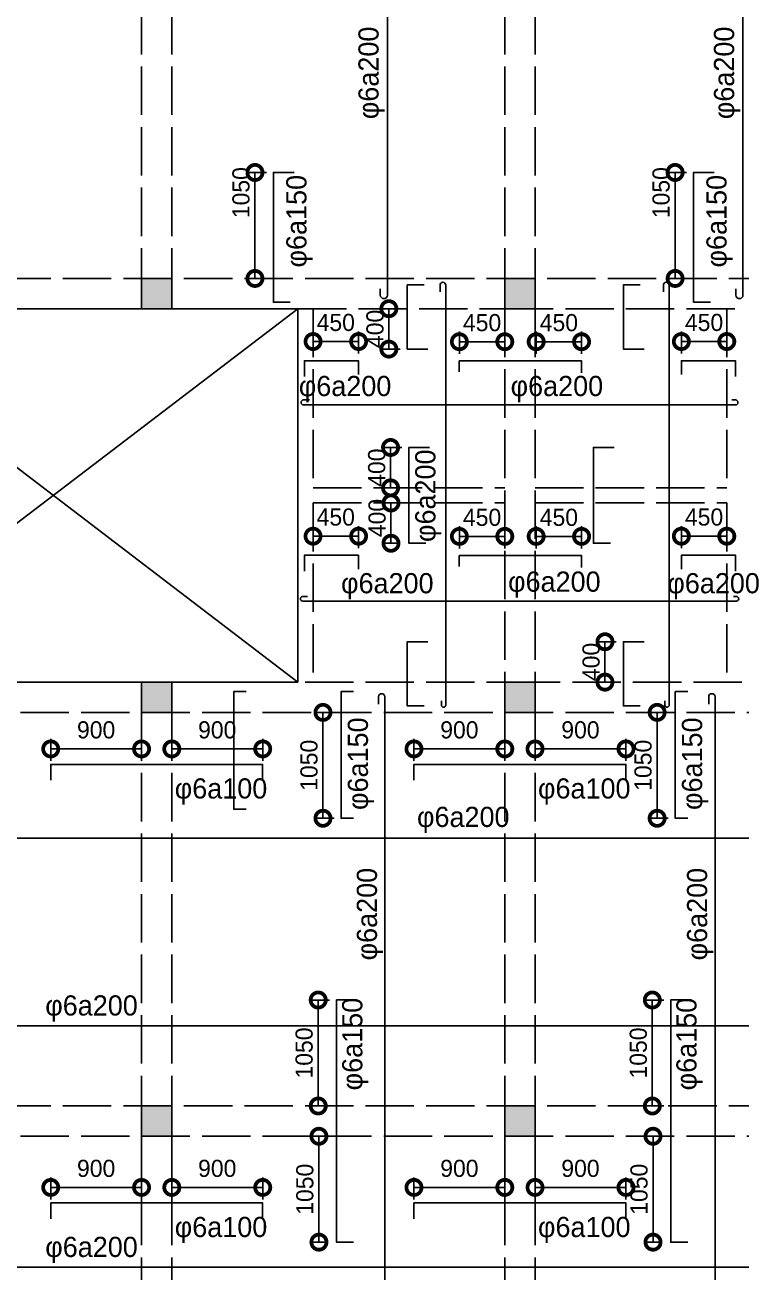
# Model space of a CAD drawing. Extents: x -103300 to -22645, y -943 to 55291.
# Drawn here: x -63152 to -56054, y 33687 to 46044 of the extents above; entities that cross this region are included whole.
import ezdxf

# ---------------------------------------------------------------- set-up
doc = ezdxf.new("R2010")
doc.units = 0
doc.header["$LTSCALE"] = 40
doc.linetypes.add('ACAD_ISO02W100', pattern=[15, 12, -3])
doc.layers.get('0').update_dxf_attribs({"linetype": 'CONTINUOUS'})
doc.layers.get('DEFPOINTS').update_dxf_attribs({"linetype": 'CONTINUOUS'})
for name, color, linetype in [('COT', 3, 'CONTINUOUS'), ('KTHUOT', 6, 'CONTINUOUS'), ('MANH', 2, 'CONTINUOUS'), ('TEXT', 7, 'CONTINUOUS'), ('THEP', 1, 'CONTINUOUS')]:
    doc.layers.add(name, color=color, linetype=linetype)
doc.styles.add('VNI-HELVE', font='VHELVEN.TTF')
doc.styles.add('VNI-TIMES', font='VTIMESN.TTF')
doc.dimstyles.new('D1', dxfattribs={"dimscale": 0, "dimtxt": 300, "dimasz": 250, "dimexe": 250, "dimexo": 0, "dimgap": 160, "dimtad": 1, "dimdec": 0, "dimdsep": 46, "dimtxsty": 'VNI-HELVE', "dimblk1": 'ARCHTICK', "dimblk2": 'ARCHTICK', "dimsah": 1, "dimcen": 2.5, "dimclrd": 6, "dimclre": 6, "dimclrt": 6, "dimadec": 0, "dimazin": 0, "dimtfac": 1, "dimtdec": 0, "dimtmove": 0, "dimatfit": 3, "dimldrblk": 'ARCHTICK', "dimfxl": 0, "dimtolj": 1, "dimtzin": 0, "dimarcsym": 0})

# ---------------------------------------------------------------- blocks, each defined once
blk = doc.blocks.new('_DotSmall')
at = {"color": 0, "linetype": 'ByBlock', "const_width": 0.5}
blk.add_lwpolyline([(-0.0625, 0, 1), (0.0625, 0, 1)], format="xyb", close=True, dxfattribs=at)
blk = doc.blocks.new('*D159')
at = {"layer": 'DEFPOINTS', "color": 0, "linetype": 'Continuous'}
for p in [(-60296, 42907), (-60296, 42717), (-59845, 42717)]:
    blk.add_point(p, dxfattribs=at)
at = {"layer": 'KTHUOT', "color": 9, "linetype": 'Continuous', "lineweight": -2}
for p, q in [((-60296, 42787), (-60296, 43007)), ((-59845, 42787), (-59845, 43007)), ((-59845, 42907), (-60296, 42907))]:
    blk.add_line(p, q, dxfattribs=at)
at = {"layer": 'KTHUOT', "color": 9, "linetype": 'Continuous', "lineweight": -2, "xscale": 300, "yscale": 300, "zscale": 300, "rotation": 180}
blk.add_blockref('_DotSmall', (-60296, 42907), dxfattribs=at)
at = {"layer": 'KTHUOT', "color": 9, "linetype": 'Continuous', "lineweight": -2, "xscale": 300, "yscale": 300, "zscale": 300}
blk.add_blockref('_DotSmall', (-59845, 42907), dxfattribs=at)
at = {"layer": 'KTHUOT', "color": 7, "linetype": 'Continuous', "insert": (-60071, 43095), "char_height": 170, "attachment_point": 5, "style": 'VNI-TIMES'}
blk.add_mtext('\\A1;450', dxfattribs=at)
blk = doc.blocks.new('_ARCHTICK')
at = {"color": 0, "linetype": 'ByBlock', "const_width": 0.15}
blk.add_lwpolyline([(-0.5, -0.5), (0.5, 0.5)], dxfattribs=at)
blk = doc.blocks.new('*D160')
at = {"layer": 'DEFPOINTS', "color": 0, "linetype": 'Continuous'}
for p in [(-57635, 42905), (-58085, 42715), (-57635, 42715)]:
    blk.add_point(p, dxfattribs=at)
at = {"layer": 'KTHUOT', "color": 9, "linetype": 'Continuous', "lineweight": -2}
for p, q in [((-58085, 42785), (-58085, 43005)), ((-57635, 42785), (-57635, 43005)), ((-58085, 42905), (-57635, 42905))]:
    blk.add_line(p, q, dxfattribs=at)
at = {"layer": 'KTHUOT', "color": 9, "linetype": 'Continuous', "lineweight": -2, "xscale": 300, "yscale": 300, "zscale": 300, "rotation": 180}
blk.add_blockref('_DotSmall', (-58085, 42905), dxfattribs=at)
at = {"layer": 'KTHUOT', "color": 9, "linetype": 'Continuous', "lineweight": -2, "xscale": 300, "yscale": 300, "zscale": 300}
blk.add_blockref('_DotSmall', (-57635, 42905), dxfattribs=at)
at = {"layer": 'KTHUOT', "color": 7, "linetype": 'Continuous', "insert": (-57860, 43093), "char_height": 170, "attachment_point": 5, "style": 'VNI-TIMES'}
blk.add_mtext('\\A1;450', dxfattribs=at)
blk = doc.blocks.new('*D161')
at = {"layer": 'DEFPOINTS', "color": 0, "linetype": 'Continuous'}
for p in [(-56196, 42907), (-56646, 42717), (-56196, 42717)]:
    blk.add_point(p, dxfattribs=at)
at = {"layer": 'KTHUOT', "color": 9, "linetype": 'Continuous', "lineweight": -2}
for p, q in [((-56646, 42787), (-56646, 43007)), ((-56196, 42787), (-56196, 43007)), ((-56646, 42907), (-56196, 42907))]:
    blk.add_line(p, q, dxfattribs=at)
at = {"layer": 'KTHUOT', "color": 9, "linetype": 'Continuous', "lineweight": -2, "xscale": 300, "yscale": 300, "zscale": 300, "rotation": 180}
blk.add_blockref('_DotSmall', (-56646, 42907), dxfattribs=at)
at = {"layer": 'KTHUOT', "color": 9, "linetype": 'Continuous', "lineweight": -2, "xscale": 300, "yscale": 300, "zscale": 300}
blk.add_blockref('_DotSmall', (-56196, 42907), dxfattribs=at)
at = {"layer": 'KTHUOT', "color": 7, "linetype": 'Continuous', "insert": (-56421, 43095), "char_height": 170, "attachment_point": 5, "style": 'VNI-TIMES'}
blk.add_mtext('\\A1;450', dxfattribs=at)
blk = doc.blocks.new('*D165')
at = {"layer": 'DEFPOINTS', "color": 0, "linetype": 'Continuous'}
for p in [(-56196, 40978), (-56646, 40788), (-56196, 40788)]:
    blk.add_point(p, dxfattribs=at)
at = {"layer": 'KTHUOT', "color": 9, "linetype": 'Continuous', "lineweight": -2}
for p, q in [((-56646, 40858), (-56646, 41078)), ((-56196, 40858), (-56196, 41078)), ((-56646, 40978), (-56196, 40978))]:
    blk.add_line(p, q, dxfattribs=at)
at = {"layer": 'KTHUOT', "color": 9, "linetype": 'Continuous', "lineweight": -2, "xscale": 300, "yscale": 300, "zscale": 300, "rotation": 180}
blk.add_blockref('_DotSmall', (-56646, 40978), dxfattribs=at)
at = {"layer": 'KTHUOT', "color": 9, "linetype": 'Continuous', "lineweight": -2, "xscale": 300, "yscale": 300, "zscale": 300}
blk.add_blockref('_DotSmall', (-56196, 40978), dxfattribs=at)
at = {"layer": 'KTHUOT', "color": 7, "linetype": 'Continuous', "insert": (-56421, 41167), "char_height": 170, "attachment_point": 5, "style": 'VNI-TIMES'}
blk.add_mtext('\\A1;450', dxfattribs=at)
blk = doc.blocks.new('*D163')
at = {"layer": 'DEFPOINTS', "color": 0, "linetype": 'Continuous'}
for p in [(-57635, 40976), (-58085, 40786), (-57635, 40786)]:
    blk.add_point(p, dxfattribs=at)
at = {"layer": 'KTHUOT', "color": 9, "linetype": 'Continuous', "lineweight": -2}
for p, q in [((-58085, 40856), (-58085, 41076)), ((-57635, 40856), (-57635, 41076)), ((-58085, 40976), (-57635, 40976))]:
    blk.add_line(p, q, dxfattribs=at)
at = {"layer": 'KTHUOT', "color": 9, "linetype": 'Continuous', "lineweight": -2, "xscale": 300, "yscale": 300, "zscale": 300, "rotation": 180}
blk.add_blockref('_DotSmall', (-58085, 40976), dxfattribs=at)
at = {"layer": 'KTHUOT', "color": 9, "linetype": 'Continuous', "lineweight": -2, "xscale": 300, "yscale": 300, "zscale": 300}
blk.add_blockref('_DotSmall', (-57635, 40976), dxfattribs=at)
at = {"layer": 'KTHUOT', "color": 7, "linetype": 'Continuous', "insert": (-57860, 41164), "char_height": 170, "attachment_point": 5, "style": 'VNI-TIMES'}
blk.add_mtext('\\A1;450', dxfattribs=at)
blk = doc.blocks.new('*D164')
at = {"layer": 'DEFPOINTS', "color": 0, "linetype": 'Continuous'}
for p in [(-58396, 40976), (-58846, 40786), (-58396, 40786)]:
    blk.add_point(p, dxfattribs=at)
at = {"layer": 'KTHUOT', "color": 9, "linetype": 'Continuous', "lineweight": -2}
for p, q in [((-58846, 40856), (-58846, 41076)), ((-58396, 40856), (-58396, 41076)), ((-58846, 40976), (-58396, 40976))]:
    blk.add_line(p, q, dxfattribs=at)
at = {"layer": 'KTHUOT', "color": 9, "linetype": 'Continuous', "lineweight": -2, "xscale": 300, "yscale": 300, "zscale": 300, "rotation": 180}
blk.add_blockref('_DotSmall', (-58846, 40976), dxfattribs=at)
at = {"layer": 'KTHUOT', "color": 9, "linetype": 'Continuous', "lineweight": -2, "xscale": 300, "yscale": 300, "zscale": 300}
blk.add_blockref('_DotSmall', (-58396, 40976), dxfattribs=at)
at = {"layer": 'KTHUOT', "color": 7, "linetype": 'Continuous', "insert": (-58621, 41164), "char_height": 170, "attachment_point": 5, "style": 'VNI-TIMES'}
blk.add_mtext('\\A1;450', dxfattribs=at)
blk = doc.blocks.new('*D162')
at = {"layer": 'DEFPOINTS', "color": 0, "linetype": 'Continuous'}
for p in [(-60296, 40978), (-60296, 40788), (-59845, 40788)]:
    blk.add_point(p, dxfattribs=at)
at = {"layer": 'KTHUOT', "color": 9, "linetype": 'Continuous', "lineweight": -2}
for p, q in [((-60296, 40858), (-60296, 41078)), ((-59845, 40858), (-59845, 41078)), ((-59845, 40978), (-60296, 40978))]:
    blk.add_line(p, q, dxfattribs=at)
at = {"layer": 'KTHUOT', "color": 9, "linetype": 'Continuous', "lineweight": -2, "xscale": 300, "yscale": 300, "zscale": 300, "rotation": 180}
blk.add_blockref('_DotSmall', (-60296, 40978), dxfattribs=at)
at = {"layer": 'KTHUOT', "color": 9, "linetype": 'Continuous', "lineweight": -2, "xscale": 300, "yscale": 300, "zscale": 300}
blk.add_blockref('_DotSmall', (-59845, 40978), dxfattribs=at)
at = {"layer": 'KTHUOT', "color": 7, "linetype": 'Continuous', "insert": (-60071, 41167), "char_height": 170, "attachment_point": 5, "style": 'VNI-TIMES'}
blk.add_mtext('\\A1;450', dxfattribs=at)
blk = doc.blocks.new('*D166')
at = {"layer": 'DEFPOINTS', "color": 0, "linetype": 'Continuous'}
for p in [(-58396, 42905), (-58846, 42715), (-58396, 42715)]:
    blk.add_point(p, dxfattribs=at)
at = {"layer": 'KTHUOT', "color": 9, "linetype": 'Continuous', "lineweight": -2}
for p, q in [((-58846, 42785), (-58846, 43005)), ((-58396, 42785), (-58396, 43005)), ((-58846, 42905), (-58396, 42905))]:
    blk.add_line(p, q, dxfattribs=at)
at = {"layer": 'KTHUOT', "color": 9, "linetype": 'Continuous', "lineweight": -2, "xscale": 300, "yscale": 300, "zscale": 300, "rotation": 180}
blk.add_blockref('_DotSmall', (-58846, 42905), dxfattribs=at)
at = {"layer": 'KTHUOT', "color": 9, "linetype": 'Continuous', "lineweight": -2, "xscale": 300, "yscale": 300, "zscale": 300}
blk.add_blockref('_DotSmall', (-58396, 42905), dxfattribs=at)
at = {"layer": 'KTHUOT', "color": 7, "linetype": 'Continuous', "insert": (-58621, 43093), "char_height": 170, "attachment_point": 5, "style": 'VNI-TIMES'}
blk.add_mtext('\\A1;450', dxfattribs=at)
blk = doc.blocks.new('*D218')
at = {"layer": 'DEFPOINTS', "color": 0, "linetype": 'Continuous'}
for p in [(-61996, 34525), (-62896, 34336), (-61996, 34336)]:
    blk.add_point(p, dxfattribs=at)
at = {"layer": 'KTHUOT', "color": 9, "linetype": 'Continuous', "lineweight": -2}
for p, q in [((-62896, 34406), (-62896, 34625)), ((-61996, 34406), (-61996, 34625)), ((-62896, 34525), (-61996, 34525))]:
    blk.add_line(p, q, dxfattribs=at)
at = {"layer": 'KTHUOT', "color": 9, "linetype": 'Continuous', "lineweight": -2, "xscale": 300, "yscale": 300, "zscale": 300, "rotation": 180}
blk.add_blockref('_DotSmall', (-62896, 34525), dxfattribs=at)
at = {"layer": 'KTHUOT', "color": 9, "linetype": 'Continuous', "lineweight": -2, "xscale": 300, "yscale": 300, "zscale": 300}
blk.add_blockref('_DotSmall', (-61996, 34525), dxfattribs=at)
at = {"layer": 'KTHUOT', "color": 7, "linetype": 'Continuous', "insert": (-62446, 34713), "char_height": 170, "attachment_point": 5, "style": 'VNI-TIMES'}
blk.add_mtext('\\A1;900', dxfattribs=at)
blk = doc.blocks.new('*D209')
at = {"layer": 'DEFPOINTS', "color": 0, "linetype": 'Continuous'}
for p in [(-60795, 34525), (-61696, 34336), (-60795, 34336)]:
    blk.add_point(p, dxfattribs=at)
at = {"layer": 'KTHUOT', "color": 9, "linetype": 'Continuous', "lineweight": -2}
for p, q in [((-61696, 34406), (-61696, 34625)), ((-60795, 34406), (-60795, 34625)), ((-61696, 34525), (-60795, 34525))]:
    blk.add_line(p, q, dxfattribs=at)
at = {"layer": 'KTHUOT', "color": 9, "linetype": 'Continuous', "lineweight": -2, "xscale": 300, "yscale": 300, "zscale": 300, "rotation": 180}
blk.add_blockref('_DotSmall', (-61696, 34525), dxfattribs=at)
at = {"layer": 'KTHUOT', "color": 9, "linetype": 'Continuous', "lineweight": -2, "xscale": 300, "yscale": 300, "zscale": 300}
blk.add_blockref('_DotSmall', (-60795, 34525), dxfattribs=at)
at = {"layer": 'KTHUOT', "color": 7, "linetype": 'Continuous', "insert": (-61246, 34713), "char_height": 170, "attachment_point": 5, "style": 'VNI-TIMES'}
blk.add_mtext('\\A1;900', dxfattribs=at)
blk = doc.blocks.new('*D208')
at = {"layer": 'DEFPOINTS', "color": 0, "linetype": 'Continuous'}
for p in [(-58396, 34525), (-59296, 34336), (-58396, 34336)]:
    blk.add_point(p, dxfattribs=at)
at = {"layer": 'KTHUOT', "color": 9, "linetype": 'Continuous', "lineweight": -2}
for p, q in [((-59296, 34406), (-59296, 34625)), ((-58396, 34406), (-58396, 34625)), ((-59296, 34525), (-58396, 34525))]:
    blk.add_line(p, q, dxfattribs=at)
at = {"layer": 'KTHUOT', "color": 9, "linetype": 'Continuous', "lineweight": -2, "xscale": 300, "yscale": 300, "zscale": 300, "rotation": 180}
blk.add_blockref('_DotSmall', (-59296, 34525), dxfattribs=at)
at = {"layer": 'KTHUOT', "color": 9, "linetype": 'Continuous', "lineweight": -2, "xscale": 300, "yscale": 300, "zscale": 300}
blk.add_blockref('_DotSmall', (-58396, 34525), dxfattribs=at)
at = {"layer": 'KTHUOT', "color": 7, "linetype": 'Continuous', "insert": (-58846, 34713), "char_height": 170, "attachment_point": 5, "style": 'VNI-TIMES'}
blk.add_mtext('\\A1;900', dxfattribs=at)
blk = doc.blocks.new('*D210')
at = {"layer": 'DEFPOINTS', "color": 0, "linetype": 'Continuous'}
for p in [(-57195, 34525), (-58096, 34336), (-57195, 34336)]:
    blk.add_point(p, dxfattribs=at)
at = {"layer": 'KTHUOT', "color": 9, "linetype": 'Continuous', "lineweight": -2}
for p, q in [((-58096, 34406), (-58096, 34625)), ((-57195, 34406), (-57195, 34625)), ((-58096, 34525), (-57195, 34525))]:
    blk.add_line(p, q, dxfattribs=at)
at = {"layer": 'KTHUOT', "color": 9, "linetype": 'Continuous', "lineweight": -2, "xscale": 300, "yscale": 300, "zscale": 300, "rotation": 180}
blk.add_blockref('_DotSmall', (-58096, 34525), dxfattribs=at)
at = {"layer": 'KTHUOT', "color": 9, "linetype": 'Continuous', "lineweight": -2, "xscale": 300, "yscale": 300, "zscale": 300}
blk.add_blockref('_DotSmall', (-57195, 34525), dxfattribs=at)
at = {"layer": 'KTHUOT', "color": 7, "linetype": 'Continuous', "insert": (-57646, 34713), "char_height": 170, "attachment_point": 5, "style": 'VNI-TIMES'}
blk.add_mtext('\\A1;900', dxfattribs=at)
blk = doc.blocks.new('*D254')
at = {"layer": 'DEFPOINTS', "color": 0, "linetype": 'Continuous'}
for p in [(-61996, 38870), (-62896, 38681), (-61996, 38681)]:
    blk.add_point(p, dxfattribs=at)
at = {"layer": 'KTHUOT', "color": 9, "linetype": 'Continuous', "lineweight": -2}
for p, q in [((-62896, 38751), (-62896, 38970)), ((-61996, 38751), (-61996, 38970)), ((-62896, 38870), (-61996, 38870))]:
    blk.add_line(p, q, dxfattribs=at)
at = {"layer": 'KTHUOT', "color": 9, "linetype": 'Continuous', "lineweight": -2, "xscale": 300, "yscale": 300, "zscale": 300, "rotation": 180}
blk.add_blockref('_DotSmall', (-62896, 38870), dxfattribs=at)
at = {"layer": 'KTHUOT', "color": 9, "linetype": 'Continuous', "lineweight": -2, "xscale": 300, "yscale": 300, "zscale": 300}
blk.add_blockref('_DotSmall', (-61996, 38870), dxfattribs=at)
at = {"layer": 'KTHUOT', "color": 7, "linetype": 'Continuous', "insert": (-62446, 39058), "char_height": 170, "attachment_point": 5, "style": 'VNI-TIMES'}
blk.add_mtext('\\A1;900', dxfattribs=at)
blk = doc.blocks.new('*D253')
at = {"layer": 'DEFPOINTS', "color": 0, "linetype": 'Continuous'}
for p in [(-60795, 38870), (-61696, 38681), (-60795, 38681)]:
    blk.add_point(p, dxfattribs=at)
at = {"layer": 'KTHUOT', "color": 9, "linetype": 'Continuous', "lineweight": -2}
for p, q in [((-61696, 38751), (-61696, 38970)), ((-60795, 38751), (-60795, 38970)), ((-61696, 38870), (-60795, 38870))]:
    blk.add_line(p, q, dxfattribs=at)
at = {"layer": 'KTHUOT', "color": 9, "linetype": 'Continuous', "lineweight": -2, "xscale": 300, "yscale": 300, "zscale": 300, "rotation": 180}
blk.add_blockref('_DotSmall', (-61696, 38870), dxfattribs=at)
at = {"layer": 'KTHUOT', "color": 9, "linetype": 'Continuous', "lineweight": -2, "xscale": 300, "yscale": 300, "zscale": 300}
blk.add_blockref('_DotSmall', (-60795, 38870), dxfattribs=at)
at = {"layer": 'KTHUOT', "color": 7, "linetype": 'Continuous', "insert": (-61246, 39058), "char_height": 170, "attachment_point": 5, "style": 'VNI-TIMES'}
blk.add_mtext('\\A1;900', dxfattribs=at)
blk = doc.blocks.new('*D251')
at = {"layer": 'DEFPOINTS', "color": 0, "linetype": 'Continuous'}
for p in [(-57195, 38870), (-58096, 38681), (-57195, 38681)]:
    blk.add_point(p, dxfattribs=at)
at = {"layer": 'KTHUOT', "color": 9, "linetype": 'Continuous', "lineweight": -2}
for p, q in [((-58096, 38751), (-58096, 38970)), ((-57195, 38751), (-57195, 38970)), ((-58096, 38870), (-57195, 38870))]:
    blk.add_line(p, q, dxfattribs=at)
at = {"layer": 'KTHUOT', "color": 9, "linetype": 'Continuous', "lineweight": -2, "xscale": 300, "yscale": 300, "zscale": 300, "rotation": 180}
blk.add_blockref('_DotSmall', (-58096, 38870), dxfattribs=at)
at = {"layer": 'KTHUOT', "color": 9, "linetype": 'Continuous', "lineweight": -2, "xscale": 300, "yscale": 300, "zscale": 300}
blk.add_blockref('_DotSmall', (-57195, 38870), dxfattribs=at)
at = {"layer": 'KTHUOT', "color": 7, "linetype": 'Continuous', "insert": (-57646, 39058), "char_height": 170, "attachment_point": 5, "style": 'VNI-TIMES'}
blk.add_mtext('\\A1;900', dxfattribs=at)
blk = doc.blocks.new('*D252')
at = {"layer": 'DEFPOINTS', "color": 0, "linetype": 'Continuous'}
for p in [(-58396, 38870), (-59296, 38681), (-58396, 38681)]:
    blk.add_point(p, dxfattribs=at)
at = {"layer": 'KTHUOT', "color": 9, "linetype": 'Continuous', "lineweight": -2}
for p, q in [((-59296, 38751), (-59296, 38970)), ((-58396, 38751), (-58396, 38970)), ((-59296, 38870), (-58396, 38870))]:
    blk.add_line(p, q, dxfattribs=at)
at = {"layer": 'KTHUOT', "color": 9, "linetype": 'Continuous', "lineweight": -2, "xscale": 300, "yscale": 300, "zscale": 300, "rotation": 180}
blk.add_blockref('_DotSmall', (-59296, 38870), dxfattribs=at)
at = {"layer": 'KTHUOT', "color": 9, "linetype": 'Continuous', "lineweight": -2, "xscale": 300, "yscale": 300, "zscale": 300}
blk.add_blockref('_DotSmall', (-58396, 38870), dxfattribs=at)
at = {"layer": 'KTHUOT', "color": 7, "linetype": 'Continuous', "insert": (-58846, 39058), "char_height": 170, "attachment_point": 5, "style": 'VNI-TIMES'}
blk.add_mtext('\\A1;900', dxfattribs=at)
blk = doc.blocks.new('*D358')
at = {"layer": 'DEFPOINTS', "color": 0, "linetype": 'Continuous'}
for p in [(-60689, 44582), (-60872, 43532), (-60689, 43532)]:
    blk.add_point(p, dxfattribs=at)
at = {"layer": 'KTHUOT', "color": 9, "linetype": 'Continuous', "lineweight": -2}
for p, q in [((-60759, 44582), (-60942, 44582)), ((-60872, 44582), (-60872, 43532)), ((-60759, 43532), (-60942, 43532))]:
    blk.add_line(p, q, dxfattribs=at)
at = {"layer": 'KTHUOT', "color": 9, "linetype": 'Continuous', "lineweight": -2, "xscale": 300, "yscale": 300, "zscale": 300}
for p, rotation in [((-60872, 44582), 90), ((-60872, 43532), 270)]:
    blk.add_blockref('_DotSmall', p, dxfattribs=dict(at, rotation=rotation))
at = {"layer": 'KTHUOT', "color": 7, "linetype": 'Continuous', "insert": (-61010, 44382), "char_height": 170, "attachment_point": 5, "rotation": 90, "style": 'VNI-TIMES'}
blk.add_mtext('\\A1;1050', dxfattribs=at)
blk = doc.blocks.new('*D359')
at = {"layer": 'DEFPOINTS', "color": 0, "linetype": 'Continuous'}
for p in [(-56526, 44582), (-56708, 43532), (-56526, 43532)]:
    blk.add_point(p, dxfattribs=at)
at = {"layer": 'KTHUOT', "color": 9, "linetype": 'Continuous', "lineweight": -2}
for p, q in [((-56596, 44582), (-56778, 44582)), ((-56708, 44582), (-56708, 43532)), ((-56596, 43532), (-56778, 43532))]:
    blk.add_line(p, q, dxfattribs=at)
at = {"layer": 'KTHUOT', "color": 9, "linetype": 'Continuous', "lineweight": -2, "xscale": 300, "yscale": 300, "zscale": 300}
for p, rotation in [((-56708, 44582), 90), ((-56708, 43532), 270)]:
    blk.add_blockref('_DotSmall', p, dxfattribs=dict(at, rotation=rotation))
at = {"layer": 'KTHUOT', "color": 7, "linetype": 'Continuous', "insert": (-56846, 44382), "char_height": 170, "attachment_point": 5, "rotation": 90, "style": 'VNI-TIMES'}
blk.add_mtext('\\A1;1050', dxfattribs=at)
blk = doc.blocks.new('*D384')
at = {"layer": 'DEFPOINTS', "color": 0, "linetype": 'Continuous'}
for p in [(-59346, 41857), (-59528, 41457), (-59346, 41457)]:
    blk.add_point(p, dxfattribs=at)
at = {"layer": 'KTHUOT', "color": 9, "linetype": 'Continuous', "lineweight": -2}
for p, q in [((-59416, 41857), (-59598, 41857)), ((-59528, 41857), (-59528, 41457)), ((-59416, 41457), (-59598, 41457))]:
    blk.add_line(p, q, dxfattribs=at)
at = {"layer": 'KTHUOT', "color": 9, "linetype": 'Continuous', "lineweight": -2, "xscale": 300, "yscale": 300, "zscale": 300}
for p, rotation in [((-59528, 41857), 90), ((-59528, 41457), 270)]:
    blk.add_blockref('_DotSmall', p, dxfattribs=dict(at, rotation=rotation))
at = {"layer": 'KTHUOT', "color": 7, "linetype": 'Continuous', "insert": (-59665, 41657), "char_height": 170, "attachment_point": 5, "rotation": 90, "style": 'VNI-TIMES'}
blk.add_mtext('\\A1;400', dxfattribs=at)
blk = doc.blocks.new('*D383')
at = {"layer": 'DEFPOINTS', "color": 0, "linetype": 'Continuous'}
for p in [(-59524, 41307), (-59391, 41307), (-59391, 40908)]:
    blk.add_point(p, dxfattribs=at)
at = {"layer": 'KTHUOT', "color": 9, "linetype": 'Continuous', "lineweight": -2}
for p, q in [((-59461, 41307), (-59594, 41307)), ((-59524, 40908), (-59524, 41307)), ((-59461, 40908), (-59594, 40908))]:
    blk.add_line(p, q, dxfattribs=at)
at = {"layer": 'KTHUOT', "color": 9, "linetype": 'Continuous', "lineweight": -2, "xscale": 300, "yscale": 300, "zscale": 300}
for p, rotation in [((-59524, 41307), 90), ((-59524, 40908), 270)]:
    blk.add_blockref('_DotSmall', p, dxfattribs=dict(at, rotation=rotation))
at = {"layer": 'KTHUOT', "color": 7, "linetype": 'Continuous', "insert": (-59661, 41158), "char_height": 170, "attachment_point": 5, "rotation": 90, "style": 'VNI-TIMES'}
blk.add_mtext('\\A1;400', dxfattribs=at)
blk = doc.blocks.new('*D391')
at = {"layer": 'DEFPOINTS', "color": 0, "linetype": 'Continuous'}
for p in [(-59545, 43232), (-59363, 43232), (-59363, 42832)]:
    blk.add_point(p, dxfattribs=at)
at = {"layer": 'KTHUOT', "color": 9, "linetype": 'Continuous', "lineweight": -2}
for p, q in [((-59433, 43232), (-59615, 43232)), ((-59545, 42832), (-59545, 43232)), ((-59433, 42832), (-59615, 42832))]:
    blk.add_line(p, q, dxfattribs=at)
at = {"layer": 'KTHUOT', "color": 9, "linetype": 'Continuous', "lineweight": -2, "xscale": 300, "yscale": 300, "zscale": 300}
for p, rotation in [((-59545, 43232), 90), ((-59545, 42832), 270)]:
    blk.add_blockref('_DotSmall', p, dxfattribs=dict(at, rotation=rotation))
at = {"layer": 'KTHUOT', "color": 7, "linetype": 'Continuous', "insert": (-59682, 43032), "char_height": 170, "attachment_point": 5, "rotation": 90, "style": 'VNI-TIMES'}
blk.add_mtext('\\A1;400', dxfattribs=at)
blk = doc.blocks.new('*D394')
at = {"layer": 'DEFPOINTS', "color": 0, "linetype": 'Continuous'}
for p in [(-57221, 39932), (-57403, 39532), (-57221, 39532)]:
    blk.add_point(p, dxfattribs=at)
at = {"layer": 'KTHUOT', "color": 9, "linetype": 'Continuous', "lineweight": -2}
for p, q in [((-57291, 39932), (-57473, 39932)), ((-57403, 39932), (-57403, 39532)), ((-57291, 39532), (-57473, 39532))]:
    blk.add_line(p, q, dxfattribs=at)
at = {"layer": 'KTHUOT', "color": 9, "linetype": 'Continuous', "lineweight": -2, "xscale": 300, "yscale": 300, "zscale": 300}
for p, rotation in [((-57403, 39932), 90), ((-57403, 39532), 270)]:
    blk.add_blockref('_DotSmall', p, dxfattribs=dict(at, rotation=rotation))
at = {"layer": 'KTHUOT', "color": 7, "linetype": 'Continuous', "insert": (-57540, 39732), "char_height": 170, "attachment_point": 5, "rotation": 90, "style": 'VNI-TIMES'}
blk.add_mtext('\\A1;400', dxfattribs=at)
blk = doc.blocks.new('*D419')
at = {"layer": 'DEFPOINTS', "color": 0, "linetype": 'Continuous'}
for p in [(-60018, 39232), (-60198, 38183), (-60018, 38183)]:
    blk.add_point(p, dxfattribs=at)
at = {"layer": 'KTHUOT', "color": 9, "linetype": 'Continuous', "lineweight": -2}
for p, q in [((-60088, 39232), (-60268, 39232)), ((-60198, 39232), (-60198, 38183)), ((-60088, 38183), (-60268, 38183))]:
    blk.add_line(p, q, dxfattribs=at)
at = {"layer": 'KTHUOT', "color": 9, "linetype": 'Continuous', "lineweight": -2, "xscale": 300, "yscale": 300, "zscale": 300}
for p, rotation in [((-60198, 39232), 90), ((-60198, 38183), 270)]:
    blk.add_blockref('_DotSmall', p, dxfattribs=dict(at, rotation=rotation))
at = {"layer": 'KTHUOT', "color": 7, "linetype": 'Continuous', "insert": (-60336, 38708), "char_height": 170, "attachment_point": 5, "rotation": 90, "style": 'VNI-TIMES'}
blk.add_mtext('\\A1;1050', dxfattribs=at)
blk = doc.blocks.new('*D420')
at = {"layer": 'DEFPOINTS', "color": 0, "linetype": 'Continuous'}
for p in [(-60063, 36382), (-60245, 35332), (-60063, 35332)]:
    blk.add_point(p, dxfattribs=at)
at = {"layer": 'KTHUOT', "color": 9, "linetype": 'Continuous', "lineweight": -2}
for p, q in [((-60133, 36382), (-60315, 36382)), ((-60245, 36382), (-60245, 35332)), ((-60133, 35332), (-60315, 35332))]:
    blk.add_line(p, q, dxfattribs=at)
at = {"layer": 'KTHUOT', "color": 9, "linetype": 'Continuous', "lineweight": -2, "xscale": 300, "yscale": 300, "zscale": 300}
for p, rotation in [((-60245, 36382), 90), ((-60245, 35332), 270)]:
    blk.add_blockref('_DotSmall', p, dxfattribs=dict(at, rotation=rotation))
at = {"layer": 'KTHUOT', "color": 7, "linetype": 'Continuous', "insert": (-60384, 35857), "char_height": 170, "attachment_point": 5, "rotation": 90, "style": 'VNI-TIMES'}
blk.add_mtext('\\A1;1050', dxfattribs=at)
blk = doc.blocks.new('*D421')
at = {"layer": 'DEFPOINTS', "color": 0, "linetype": 'Continuous'}
for p in [(-60105, 35032), (-60238, 33983), (-60105, 33983)]:
    blk.add_point(p, dxfattribs=at)
at = {"layer": 'KTHUOT', "color": 9, "linetype": 'Continuous', "lineweight": -2}
for p, q in [((-60175, 35032), (-60308, 35032)), ((-60238, 35032), (-60238, 33983)), ((-60175, 33983), (-60308, 33983))]:
    blk.add_line(p, q, dxfattribs=at)
at = {"layer": 'KTHUOT', "color": 9, "linetype": 'Continuous', "lineweight": -2, "xscale": 300, "yscale": 300, "zscale": 300}
for p, rotation in [((-60238, 35032), 90), ((-60238, 33983), 270)]:
    blk.add_blockref('_DotSmall', p, dxfattribs=dict(at, rotation=rotation))
at = {"layer": 'KTHUOT', "color": 7, "linetype": 'Continuous', "insert": (-60377, 34507), "char_height": 170, "attachment_point": 5, "rotation": 90, "style": 'VNI-TIMES'}
blk.add_mtext('\\A1;1050', dxfattribs=at)
blk = doc.blocks.new('*D423')
at = {"layer": 'DEFPOINTS', "color": 0, "linetype": 'Continuous'}
for p in [(-56706, 39232), (-56886, 38183), (-56706, 38183)]:
    blk.add_point(p, dxfattribs=at)
at = {"layer": 'KTHUOT', "color": 9, "linetype": 'Continuous', "lineweight": -2}
for p, q in [((-56776, 39232), (-56956, 39232)), ((-56886, 39232), (-56886, 38183)), ((-56776, 38183), (-56956, 38183))]:
    blk.add_line(p, q, dxfattribs=at)
at = {"layer": 'KTHUOT', "color": 9, "linetype": 'Continuous', "lineweight": -2, "xscale": 300, "yscale": 300, "zscale": 300}
for p, rotation in [((-56886, 39232), 90), ((-56886, 38183), 270)]:
    blk.add_blockref('_DotSmall', p, dxfattribs=dict(at, rotation=rotation))
at = {"layer": 'KTHUOT', "color": 7, "linetype": 'Continuous', "insert": (-57025, 38708), "char_height": 170, "attachment_point": 5, "rotation": 90, "style": 'VNI-TIMES'}
blk.add_mtext('\\A1;1050', dxfattribs=at)
blk = doc.blocks.new('*D424')
at = {"layer": 'DEFPOINTS', "color": 0, "linetype": 'Continuous'}
for p in [(-56751, 36382), (-56934, 35332), (-56751, 35332)]:
    blk.add_point(p, dxfattribs=at)
at = {"layer": 'KTHUOT', "color": 9, "linetype": 'Continuous', "lineweight": -2}
for p, q in [((-56821, 36382), (-57004, 36382)), ((-56934, 36382), (-56934, 35332)), ((-56821, 35332), (-57004, 35332))]:
    blk.add_line(p, q, dxfattribs=at)
at = {"layer": 'KTHUOT', "color": 9, "linetype": 'Continuous', "lineweight": -2, "xscale": 300, "yscale": 300, "zscale": 300}
for p, rotation in [((-56934, 36382), 90), ((-56934, 35332), 270)]:
    blk.add_blockref('_DotSmall', p, dxfattribs=dict(at, rotation=rotation))
at = {"layer": 'KTHUOT', "color": 7, "linetype": 'Continuous', "insert": (-57072, 35857), "char_height": 170, "attachment_point": 5, "rotation": 90, "style": 'VNI-TIMES'}
blk.add_mtext('\\A1;1050', dxfattribs=at)
blk = doc.blocks.new('*D425')
at = {"layer": 'DEFPOINTS', "color": 0, "linetype": 'Continuous'}
for p in [(-56794, 35032), (-56927, 33983), (-56794, 33983)]:
    blk.add_point(p, dxfattribs=at)
at = {"layer": 'KTHUOT', "color": 9, "linetype": 'Continuous', "lineweight": -2}
for p, q in [((-56864, 35032), (-56997, 35032)), ((-56927, 35032), (-56927, 33983)), ((-56864, 33983), (-56997, 33983))]:
    blk.add_line(p, q, dxfattribs=at)
at = {"layer": 'KTHUOT', "color": 9, "linetype": 'Continuous', "lineweight": -2, "xscale": 300, "yscale": 300, "zscale": 300}
for p, rotation in [((-56927, 35032), 90), ((-56927, 33983), 270)]:
    blk.add_blockref('_DotSmall', p, dxfattribs=dict(at, rotation=rotation))
at = {"layer": 'KTHUOT', "color": 7, "linetype": 'Continuous', "insert": (-57065, 34507), "char_height": 170, "attachment_point": 5, "rotation": 90, "style": 'VNI-TIMES'}
blk.add_mtext('\\A1;1050', dxfattribs=at)

msp = doc.modelspace()

# ---------------------------------------------------------------- linework, layer by layer
at = {"layer": 'COT'}
for points in [[(-61695.8, 43232.4), (-61995.8, 43232.4), (-61995.8, 43532.4), (-61695.8, 43532.4)], [(-58095.8, 43232.4), (-58395.8, 43232.4), (-58395.8, 43532.4), (-58095.8, 43532.4)], [(-61695.8, 39232.4), (-61995.8, 39232.4), (-61995.8, 39532.4), (-61695.8, 39532.4)], [(-58095.8, 39232.4), (-58395.8, 39232.4), (-58395.8, 39532.4), (-58095.8, 39532.4)], [(-61695.8, 35032.4), (-61995.8, 35032.4), (-61995.8, 35332.4), (-61695.8, 35332.4)], [(-58095.8, 35032.4), (-58395.8, 35032.4), (-58395.8, 35332.4), (-58095.8, 35332.4)]]:
    msp.add_lwpolyline(points, close=True, dxfattribs=at)
for points in [[(-61695.8, 43232.4), (-61995.8, 43232.4), (-61695.8, 43532.4), (-61995.8, 43532.4)], [(-58095.8, 43232.4), (-58395.8, 43232.4), (-58095.8, 43532.4), (-58395.8, 43532.4)], [(-61695.8, 39232.4), (-61995.8, 39232.4), (-61695.8, 39532.4), (-61995.8, 39532.4)], [(-58095.8, 39232.4), (-58395.8, 39232.4), (-58095.8, 39532.4), (-58395.8, 39532.4)], [(-61695.8, 35032.4), (-61995.8, 35032.4), (-61695.8, 35332.4), (-61995.8, 35332.4)], [(-58095.8, 35032.4), (-58395.8, 35032.4), (-58095.8, 35332.4), (-58395.8, 35332.4)]]:
    msp.add_solid(points, dxfattribs=at)
at = {"layer": 'MANH', "linetype": 'ACAD_ISO02W100'}
for p, q in [((-61995.8, 47432.4), (-61995.8, 43532.4)), ((-61695.8, 47432.4), (-61695.8, 43532.4)), ((-58395.8, 47432.4), (-58395.8, 43532.4)), ((-58095.8, 47432.4), (-58095.8, 43532.4)), ((-61695.8, 43532.4), (-65295.8, 43532.4)), ((-58095.8, 43532.4), (-61695.8, 43532.4)), ((-54495.8, 43532.4), (-58095.8, 43532.4)), ((-60445.8, 43232.4), (-58395.8, 43232.4)), ((-60295.8, 43232.4), (-60295.8, 41457.4)), ((-58395.8, 43232.4), (-58395.8, 39532.4)), ((-58395.8, 43232.4), (-56045.8, 43232.4)), ((-58095.8, 43232.4), (-58095.8, 39532.4)), ((-56195.8, 43232.4), (-56195.8, 41457.4)), ((-60295.8, 41457.4), (-58395.8, 41457.4)), ((-58095.8, 41457.4), (-56195.8, 41457.4)), ((-60295.8, 41307.4), (-58395.8, 41307.4)), ((-60295.8, 41307.4), (-60295.8, 39532.4)), ((-58095.8, 41307.4), (-56195.8, 41307.4)), ((-56195.8, 41307.4), (-56195.8, 39532.4)), ((-58095.8, 39532.4), (-60445.8, 39532.4)), ((-56045.8, 39532.4), (-58095.8, 39532.4)), ((-65595.8, 39232.4), (-61995.8, 39232.4)), ((-61995.8, 39232.4), (-61995.8, 35332.4)), ((-61995.8, 39232.4), (-58395.8, 39232.4)), ((-61695.8, 39232.4), (-61695.8, 35332.4)), ((-58395.8, 39232.4), (-58395.8, 35332.4)), ((-58395.8, 39232.4), (-54795.8, 39232.4)), ((-58095.8, 39232.4), (-58095.8, 35332.4)), ((-61695.8, 35332.4), (-65295.8, 35332.4)), ((-58095.8, 35332.4), (-61695.8, 35332.4)), ((-54495.8, 35332.4), (-58095.8, 35332.4)), ((-65595.8, 35032.4), (-61995.8, 35032.4)), ((-61995.8, 35032.4), (-61995.8, 31132.4)), ((-61995.8, 35032.4), (-58395.8, 35032.4)), ((-61695.8, 35032.4), (-61695.8, 31132.4)), ((-58395.8, 35032.4), (-58395.8, 31132.4)), ((-58395.8, 35032.4), (-54795.8, 35032.4)), ((-58095.8, 35032.4), (-58095.8, 31132.4))]:
    msp.add_line(p, q, dxfattribs=at)
at = {"layer": 'MANH', "linetype": 'Continuous'}
for p, q in [((-65595.8, 43232.4), (-60445.8, 43232.4)), ((-60445.8, 43232.4), (-60445.8, 39532.4)), ((-60445.8, 39532.4), (-65295.8, 39532.4))]:
    msp.add_line(p, q, dxfattribs=at)
at = {"layer": 'MANH', "color": 9}
for p, q in [((-60445.8, 43232.4), (-65295.8, 39532.4)), ((-65295.8, 43232.4), (-60445.8, 39532.4))]:
    msp.add_line(p, q, dxfattribs=at)
at = {"layer": 'THEP'}
for points in [[(-59622, 51734.7), (-59622, 51805.8, -1), (-59558.7, 51805.8), (-59558.7, 43367.3, -1), (-59629.8, 43367.3), (-59629.8, 43430.5)], [(-56098.5, 51734.7), (-56098.5, 51805.8, -1), (-56035.3, 51805.8), (-56035.3, 43367.3, -1), (-56106.3, 43367.3), (-56106.3, 43430.5)], [(-59038, 43400.9), (-59038, 43465.2, -1), (-58980.7, 43465.2), (-58980.7, 39305.1, -1), (-59023.6, 39305.1), (-59023.6, 39348)], [(-56823.7, 43400.9), (-56823.7, 43465.2, -1), (-56766.5, 43465.2), (-56766.5, 39305.1, -1), (-56809.3, 39305.1), (-56809.3, 39348)], [(-60332.9, 42327.8), (-60389.7, 42327.8, 1), (-60389.7, 42278.2), (-56109.6, 42278.2, 1), (-56109.6, 42327.8), (-56145, 42327.8)], [(-60352.1, 40381), (-60398.6, 40381, 1), (-60398.6, 40334.5), (-56101.3, 40334.5, 1), (-56101.3, 40381), (-56129.2, 40381)], [(-59647.7, 39314.6), (-59647.7, 39385.7, -1), (-59584.4, 39385.7), (-59584.4, 30947.3, -1), (-59655.5, 30947.3), (-59655.5, 31010.5)], [(-56375.4, 39314.6), (-56375.4, 39385.7, -1), (-56312.2, 39385.7), (-56312.2, 30947.3, -1), (-56383.2, 30947.3), (-56383.2, 31010.5)], [(-67096.1, 38029.1), (-67147.1, 38029.1, 1), (-67147.1, 37986.7), (-49341.5, 37986.7, 1), (-49341.5, 38028.6), (-49375.5, 38028.6)], [(-37886, 36217.9), (-37800.8, 36217.9, -1), (-37800.8, 36127.6), (-37800.8, 36127.6), (-71471.3, 36127.6, -1), (-71471.3, 36212.5), (-71407.2, 36212.5)], [(-37886, 33825.2), (-37800.8, 33825.2, -1), (-37800.8, 33734.9), (-37800.8, 33734.9), (-71471.3, 33734.9, -1), (-71471.3, 33819.7), (-71407.2, 33819.7)]]:
    msp.add_lwpolyline(points, format="xyb", dxfattribs=at)
for points in [[(-60521.5, 43296.9), (-60689.3, 43296.9), (-60689.3, 44582.5), (-60484.5, 44582.5)], [(-56357.8, 43296.9), (-56525.6, 43296.9), (-56525.6, 44582.5), (-56320.7, 44582.5)], [(-59194.8, 43468), (-59362.7, 43468), (-59362.7, 42832.4), (-59157.8, 42832.4)], [(-57053, 43468), (-57220.8, 43468), (-57220.8, 42832.4), (-57015.9, 42832.4)], [(-60381.4, 42559), (-60381.4, 42717.1), (-59846.4, 42717.1), (-59846.4, 42580.1)], [(-58846.7, 42606.2), (-58846.7, 42715), (-57634.7, 42715), (-57634.7, 42596.5)], [(-56110.3, 42559), (-56110.3, 42717.1), (-56645.3, 42717.1), (-56645.3, 42580.1)], [(-59178, 40907.4), (-59345.8, 40907.4), (-59345.8, 41857.5), (-59140.9, 41857.5)], [(-57349.8, 40907.4), (-57517.6, 40907.4), (-57517.6, 41857.5), (-57312.7, 41857.5)], [(-60381.4, 40630.3), (-60381.4, 40788.5), (-59846.4, 40788.5), (-59846.4, 40651.4)], [(-58846.7, 40677.6), (-58846.7, 40786.3), (-57634.7, 40786.3), (-57634.7, 40667.8)], [(-56110.3, 40630.3), (-56110.3, 40788.5), (-56645.3, 40788.5), (-56645.3, 40651.4)], [(-59194.8, 39296.9), (-59362.7, 39296.9), (-59362.7, 39932.5), (-59157.8, 39932.5)], [(-57053, 39296.9), (-57220.8, 39296.9), (-57220.8, 39932.5), (-57015.9, 39932.5)], [(-60959.4, 39438.3), (-61082.9, 39438.3), (-61082.9, 38271.7), (-60959.4, 38271.7)], [(-59894.6, 39438.3), (-60018.1, 39438.3), (-60018.1, 38182.7), (-59894.6, 38182.7)], [(-56582.8, 39438.3), (-56706.3, 39438.3), (-56706.3, 38182.7), (-56582.8, 38182.7)], [(-62896.5, 38559.9), (-62896.5, 38716.8), (-60796.1, 38716.8), (-60796.1, 38572)], [(-59296.5, 38559.9), (-59296.5, 38716.8), (-57196.1, 38716.8), (-57196.1, 38572)], [(-59895.1, 33982.5), (-60063, 33982.5), (-60063, 36382.5), (-59858.1, 36382.5)], [(-56583.3, 33982.5), (-56751.2, 33982.5), (-56751.2, 36382.5), (-56546.3, 36382.5)], [(-62896.5, 34214.6), (-62896.5, 34371.5), (-60796.1, 34371.5), (-60796.1, 34226.7)], [(-59296.5, 34214.6), (-59296.5, 34371.5), (-57196.1, 34371.5), (-57196.1, 34226.7)]]:
    msp.add_lwpolyline(points, dxfattribs=at)

# ---------------------------------------------------------------- texts
at = {"layer": 'TEXT', "char_height": 200, "width": 982.857, "attachment_point": 1, "rotation": 90, "style": 'VNI-TIMES'}
for s, insert in [('{\\fSymbol|b0|i0|c2|p16;f}6a200', (-59846.7, 45110.1)), ('{\\fSymbol|b0|i0|c2|p16;f}6a200', (-56323.2, 45110.1)), ('{\\fSymbol|b0|i0|c2|p16;f}6a150', (-60561.6, 43640.6)), ('{\\fSymbol|b0|i0|c2|p16;f}6a150', (-56397.9, 43640.6)), ('{\\fSymbol|b0|i0|c2|p16;f}6a200', (-59283.6, 40920.2)), ('{\\fSymbol|b0|i0|c2|p16;f}6a150', (-59952, 38264.9)), ('{\\fSymbol|b0|i0|c2|p16;f}6a150', (-56640.2, 38264.9)), ('{\\fSymbol|b0|i0|c2|p16;f}6a200', (-59862.5, 36774.5)), ('{\\fSymbol|b0|i0|c2|p16;f}6a200', (-56590.3, 36774.5)), ('{\\fSymbol|b0|i0|c2|p16;f}6a150', (-60007.7, 35486.7)), ('{\\fSymbol|b0|i0|c2|p16;f}6a150', (-56695.9, 35486.7))]:
    msp.add_mtext(s, dxfattribs=dict(at, insert=insert))
at = {"layer": 'TEXT', "char_height": 200, "attachment_point": 1, "style": 'VNI-TIMES'}
for s, insert, width in [('{\\fSymbol|b0|i0|c2|p16;f}6a200', (-60437.5, 42566.2), 918.224), ('{\\fSymbol|b0|i0|c2|p16;f}6a200', (-58338.4, 42566.2), 918.224), ('{\\fSymbol|b0|i0|c2|p16;f}6a200', (-60018.7, 40612.2), 918.224), ('{\\fSymbol|b0|i0|c2|p16;f}6a200', (-58363.5, 40627.9), 918.224), ('{\\fSymbol|b0|i0|c2|p16;f}6a200', (-56785, 40612.2), 918.224), ('{\\fSymbol|b0|i0|c2|p16;f}6a100', (-61667, 38578.6), 982.857), ('{\\fSymbol|b0|i0|c2|p16;f}6a100', (-58067, 38578.6), 982.857), ('{\\fSymbol|b0|i0|c2|p16;f}6a200', (-59266.1, 38296.5), 982.857), ('{\\fSymbol|b0|i0|c2|p16;f}6a200', (-62950.4, 36428.4), 982.857), ('{\\fSymbol|b0|i0|c2|p16;f}6a100', (-61667, 34233.3), 982.857), ('{\\fSymbol|b0|i0|c2|p16;f}6a100', (-58067, 34233.3), 982.857), ('{\\fSymbol|b0|i0|c2|p16;f}6a200', (-62950.4, 34035.6), 982.857)]:
    msp.add_mtext(s, dxfattribs=dict(at, insert=insert, width=width))

# ---------------------------------------------------------------- dimensions: what is measured, and where the dimension line sits
at = {"layer": 'KTHUOT', "color": 6, "linetype": 'Continuous'}
for base, p1, p2, angle, override, picture, middle in [((-60871.8, 43532.4), (-60689.3, 44582.5), (-60689.3, 43532.4), 90, {"dimscale": 1, "dimtxt": 170, "dimasz": 300, "dimexe": 70, "dimexo": 70, "dimgap": 50, "dimtxsty": 'VNI-TIMES', "dimblk1": 'DotSmall', "dimblk2": 'DotSmall', "dimclrd": 9, "dimclre": 9, "dimclrt": 7}, '*D358', (-60871.8, 44382.5)), ((-56708.1, 43532.4), (-56525.6, 44582.5), (-56525.6, 43532.4), 90, {"dimscale": 1, "dimtxt": 170, "dimasz": 300, "dimexe": 70, "dimexo": 70, "dimgap": 50, "dimtxsty": 'VNI-TIMES', "dimblk1": 'DotSmall', "dimblk2": 'DotSmall', "dimclrd": 9, "dimclre": 9, "dimclrt": 7}, '*D359', (-56708.1, 44382.5)), ((-59545.1, 43232.4), (-59362.7, 42832.4), (-59362.7, 43232.4), 270, {"dimscale": 1, "dimtxt": 170, "dimasz": 300, "dimexe": 70, "dimexo": 70, "dimgap": 50, "dimtxsty": 'VNI-TIMES', "dimblk1": 'DotSmall', "dimblk2": 'DotSmall', "dimclrd": 9, "dimclre": 9, "dimclrt": 7}, '*D391', (-59545.1, 43032.4)), ((-60295.8, 42906.8), (-59845.4, 42717.1), (-60295.8, 42717.1), 180, {"dimscale": 1, "dimtxt": 170, "dimasz": 300, "dimexe": 100, "dimexo": 70, "dimgap": 100, "dimtxsty": 'VNI-TIMES', "dimblk1": 'DotSmall', "dimblk2": 'DotSmall', "dimclrd": 9, "dimclre": 9, "dimclrt": 7}, '*D159', (-60070.6, 42906.8)), ((-59528.3, 41457.4), (-59345.8, 41857.5), (-59345.8, 41457.4), 90, {"dimscale": 1, "dimtxt": 170, "dimasz": 300, "dimexe": 70, "dimexo": 70, "dimgap": 50, "dimtxsty": 'VNI-TIMES', "dimblk1": 'DotSmall', "dimblk2": 'DotSmall', "dimclrd": 9, "dimclre": 9, "dimclrt": 7}, '*D384', (-59528.3, 41657.5)), ((-59524.1, 41307.4), (-59391.2, 40907.5), (-59391.2, 41307.4), 270, {"dimscale": 1, "dimtxt": 170, "dimasz": 300, "dimexe": 70, "dimexo": 70, "dimgap": 50, "dimtxsty": 'VNI-TIMES', "dimblk1": 'DotSmall', "dimblk2": 'DotSmall', "dimclrd": 9, "dimclre": 9, "dimclrt": 7}, '*D383', (-59524.1, 41157.5)), ((-60295.8, 40978.1), (-59845.4, 40788.5), (-60295.8, 40788.5), 180, {"dimscale": 1, "dimtxt": 170, "dimasz": 300, "dimexe": 100, "dimexo": 70, "dimgap": 100, "dimtxsty": 'VNI-TIMES', "dimblk1": 'DotSmall', "dimblk2": 'DotSmall', "dimclrd": 9, "dimclre": 9, "dimclrt": 7}, '*D162', (-60070.6, 40978.1)), ((-57403.3, 39532.4), (-57220.8, 39932.5), (-57220.8, 39532.4), 90, {"dimscale": 1, "dimtxt": 170, "dimasz": 300, "dimexe": 70, "dimexo": 70, "dimgap": 50, "dimtxsty": 'VNI-TIMES', "dimblk1": 'DotSmall', "dimblk2": 'DotSmall', "dimclrd": 9, "dimclre": 9, "dimclrt": 7}, '*D394', (-57403.3, 39732.5))]:
    dim = msp.add_linear_dim(base=base, p1=p1, p2=p2, angle=angle, dimstyle='D1', override=override, dxfattribs=at)
    dim.commit()
    dim.dimension.update_dxf_attribs({"geometry": picture, "text_midpoint": middle, "dimtype": 160})
for base, p1, p2, picture, middle in [((-58395.8347, 42904.6356), (-58846.2719, 42714.9949), (-58395.8347, 42714.9949), '*D166', (-58621.0533, 42904.6356)), ((-57634.7, 42904.6), (-58085.1, 42715), (-57634.7, 42715), '*D160', (-57859.9, 42904.6)), ((-56195.8347, 42906.7502), (-56646.2719, 42717.1096), (-56195.8347, 42717.1096), '*D161', (-56421.0533, 42906.7502)), ((-58395.8347, 40975.9859), (-58846.2719, 40786.3452), (-58395.8347, 40786.3452), '*D164', (-58621.0533, 40975.9859)), ((-57634.7, 40976), (-58085.1, 40786.3), (-57634.7, 40786.3), '*D163', (-57859.9, 40976)), ((-56195.8347, 40978.1005), (-56646.2719, 40788.4598), (-56195.8347, 40788.4598), '*D165', (-56421.0533, 40978.1005))]:
    dim = msp.add_linear_dim(base=base, p1=p1, p2=p2, dimstyle='D1', override={"dimscale": 1, "dimtxt": 170, "dimasz": 300, "dimexe": 100, "dimexo": 70, "dimgap": 100, "dimtxsty": 'VNI-TIMES', "dimblk1": 'DotSmall', "dimblk2": 'DotSmall', "dimclrd": 9, "dimclre": 9, "dimclrt": 7}, dxfattribs=at)
    dim.commit()
    dim.dimension.update_dxf_attribs({"geometry": picture, "text_midpoint": middle, "dimtype": 160})
for base, p1, p2, picture, middle in [((-60197.9, 38182.7), (-60018.1, 39232.4), (-60018.1, 38182.7), '*D419', (-60336.3, 38707.6)), ((-56886.2, 38182.7), (-56706.3, 39232.4), (-56706.3, 38182.7), '*D423', (-57024.6, 38707.6)), ((-60245.4, 35332.4), (-60063, 36382.5), (-60063, 35332.4), '*D420', (-60383.8, 35857.5)), ((-56933.6, 35332.4), (-56751.2, 36382.5), (-56751.2, 35332.4), '*D424', (-57072, 35857.5)), ((-60238.3, 33982.5), (-60105.4, 35032.4), (-60105.4, 33982.5), '*D421', (-60376.7, 34507.5)), ((-56926.5, 33982.5), (-56793.6, 35032.4), (-56793.6, 33982.5), '*D425', (-57064.9, 34507.5))]:
    dim = msp.add_linear_dim(base=base, p1=p1, p2=p2, angle=90, dimstyle='D1', override={"dimscale": 1, "dimtxt": 170, "dimasz": 300, "dimexe": 70, "dimexo": 70, "dimgap": 50, "dimtxsty": 'VNI-TIMES', "dimblk1": 'DotSmall', "dimblk2": 'DotSmall', "dimclrd": 9, "dimclre": 9, "dimclrt": 7}, dxfattribs=at)
    dim.commit()
    dim.dimension.update_dxf_attribs({"geometry": picture, "text_midpoint": middle})
for base, p1, p2, picture, middle in [((-61995.8347, 38870.43), (-62896.2719, 38680.7893), (-61995.8347, 38680.7893), '*D254', (-62446.0533, 39058.4567)), ((-60795.4, 38870.4), (-61695.8, 38680.8), (-60795.4, 38680.8), '*D253', (-61245.6, 39058.5)), ((-58395.8347, 38870.43), (-59296.2719, 38680.7893), (-58395.8347, 38680.7893), '*D252', (-58846.0533, 39058.4567)), ((-57195.4, 38870.4), (-58095.8, 38680.8), (-57195.4, 38680.8), '*D251', (-57645.6, 39058.5)), ((-61995.8347, 34525.1597), (-62896.2719, 34335.519), (-61995.8347, 34335.519), '*D218', (-62446.0533, 34713.1864)), ((-60795.4, 34525.2), (-61695.8, 34335.5), (-60795.4, 34335.5), '*D209', (-61245.6, 34713.2)), ((-58395.8347, 34525.1597), (-59296.2719, 34335.519), (-58395.8347, 34335.519), '*D208', (-58846.0533, 34713.1864)), ((-57195.4, 34525.2), (-58095.8, 34335.5), (-57195.4, 34335.5), '*D210', (-57645.6, 34713.2))]:
    dim = msp.add_linear_dim(base=base, p1=p1, p2=p2, dimstyle='D1', override={"dimscale": 1, "dimtxt": 170, "dimasz": 300, "dimexe": 100, "dimexo": 70, "dimgap": 100, "dimtxsty": 'VNI-TIMES', "dimblk1": 'DotSmall', "dimblk2": 'DotSmall', "dimclrd": 9, "dimclre": 9, "dimclrt": 7}, dxfattribs=at)
    dim.commit()
    dim.dimension.update_dxf_attribs({"geometry": picture, "text_midpoint": middle})

doc.saveas('drawing.dxf')
